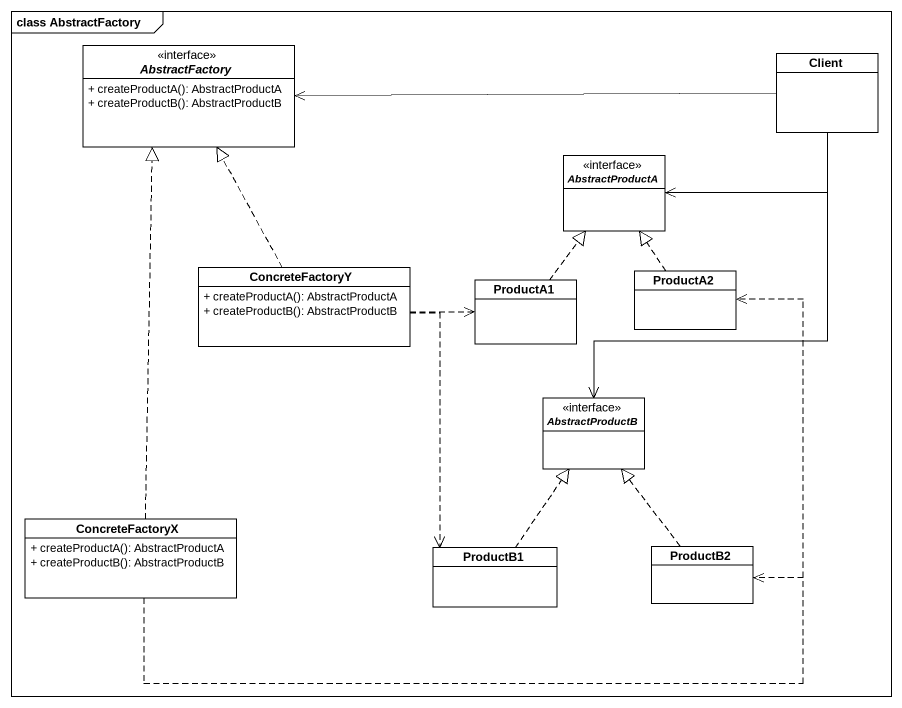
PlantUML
@startuml
mainframe class AbstractFactory
hide circle
hide empty members
skinparam classAttributeIconSize 0
interface AbstractFactory <<interface>> {
  + createProductA(): AbstractProductA
  + createProductB(): AbstractProductB
}
class Client
interface AbstractProductA <<interface>>
class ConcreteFactoryY {
  + createProductA(): AbstractProductA
  + createProductB(): AbstractProductB
}
class ProductA1
class ProductA2
interface AbstractProductB <<interface>>
class ConcreteFactoryX {
  + createProductA(): AbstractProductA
  + createProductB(): AbstractProductB
}
class ProductB1
class ProductB2
Client -left-> AbstractFactory
Client -left-> AbstractProductA
Client --> AbstractProductB
ConcreteFactoryY .up.|> AbstractFactory
ConcreteFactoryY .right.> ProductA1
ConcreteFactoryY ..> ProductB1
ProductA1 .up.|> AbstractProductA
ProductA2 .up.|> AbstractProductA
ConcreteFactoryX .up.|> AbstractFactory
ConcreteFactoryX .right.> ProductA2
ConcreteFactoryX .right.> ProductB2
ProductB1 .up.|> AbstractProductB
ProductB2 .up.|> AbstractProductB
@enduml
